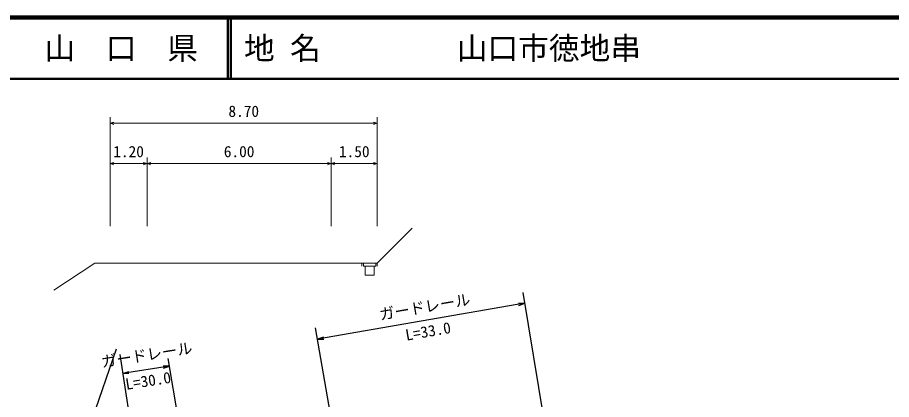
# Model space of a CAD drawing. Units: millimetres, scale not verified, with parts at other scales. Extents: x 40000 to 680000, y 20000 to 380000.
# Drawn here: x 333495 to 475823, y 317775 to 380000 of the extents above; entities that cross this region are included whole.
import ezdxf
from ezdxf.enums import TextEntityAlignment as Align

# ---------------------------------------------------------------- set-up
doc = ezdxf.new("R2010")
doc.units = ezdxf.units.MM
doc.header["$LTSCALE"] = 1000
for name, color, linetype, lineweight in [('M-BGD', 7, 'Continuous', 25), ('M-BMK-SRVR', 3, 'Continuous', 25), ('M-STR-HTXT', 7, 'Continuous', 13), ('M-STR-STRC', 7, 'Continuous', 25), ('M-TTL', 2, 'Continuous', 140), ('M-TTL-LINE', 7, 'Continuous', 50)]:
    doc.layers.add(name, color=color, linetype=linetype, lineweight=lineweight)
doc.layers.add('M-TTL-TXT', color=7, linetype='Continuous')
doc.styles.add('ＭＳ ゴシック', font='')
doc.styles.get('ＭＳ ゴシック').set_extended_font_data('MS Gothic')

msp = doc.modelspace()

# ---------------------------------------------------------------- linework, layer by layer
at = {"layer": 'M-BGD', "lineweight": 13}
for p, q in [((348588, 346986), (348588, 363763)), ((348588, 362763), (349188, 362963)), ((392088, 362763), (391488, 362963)), ((392088, 346986), (392088, 363763)), ((348588, 362763), (392088, 362763)), ((348588, 362763), (349188, 362563)), ((392088, 362763), (391488, 362563)), ((348588, 345986), (348588, 357195)), ((348588, 356195), (349188, 356395)), ((348588, 356195), (354588, 356195)), ((348588, 356195), (349188, 355995)), ((354588, 356195), (353988, 356395)), ((354588, 356195), (353988, 355995)), ((354588, 345986), (354588, 357195)), ((354588, 345986), (354588, 357195)), ((354588, 356195), (355188, 356395)), ((354588, 356195), (384588, 356195)), ((354588, 356195), (355188, 355995)), ((384588, 356195), (383988, 356395)), ((384588, 356195), (383988, 355995)), ((384588, 345986), (384588, 357195)), ((384588, 345986), (384588, 357195)), ((384588, 356195), (385188, 356395)), ((384588, 356195), (392088, 356195)), ((384588, 356195), (385188, 355995)), ((392088, 356195), (391488, 356395)), ((392088, 356195), (391488, 355995)), ((392088, 345986), (392088, 357195)), ((392088, 340003), (397744, 345660)), ((339431, 335566), (346088, 340003)), ((348588, 340003), (346088, 340003)), ((354588, 340003), (348588, 340003)), ((384588, 340003), (354588, 340003)), ((389588, 340003), (384588, 340003)), ((389588, 339503), (389588, 340003)), ((389838, 340003), (389588, 340003)), ((389838, 339503), (389838, 340003)), ((389838, 340003), (391838, 340003)), ((390088, 339503), (389838, 339503)), ((390088, 338003), (390088, 339503)), ((390088, 339503), (391588, 339503)), ((391838, 339503), (391588, 339503)), ((391588, 339503), (391588, 338003)), ((391838, 340003), (391838, 339503)), ((391838, 340003), (392088, 340003)), ((392088, 340003), (392088, 339503)), ((391588, 338003), (390088, 338003))]:
    msp.add_line(p, q, dxfattribs=at)
at = {"layer": 'M-BMK-SRVR'}
for p, q in [((349592, 325973), (315317, 227471)), ((350136, 325085), (365253, 229136))]:
    msp.add_line(p, q, dxfattribs=at)
at = {"layer": 'M-STR-HTXT'}
msp.add_lwpolyline([(351580, 322345), (350618, 322025), (351632, 322016)], dxfattribs=at)
at = {"layer": 'M-STR-STRC'}
for p, q in [((423503, 289236), (415819, 335198)), ((416112, 333447), (382371, 327606)), ((389639, 285620), (382048, 329469)), ((358231, 323224), (350618, 322025)), ((365574, 279767), (358023, 324456))]:
    msp.add_line(p, q, dxfattribs=at)
for points in [[(415155, 333112), (416112, 333447), (415098, 333441)], [(383328, 327941), (382371, 327606), (383385, 327612)], [(357269, 322904), (358231, 323224), (357217, 323233)]]:
    msp.add_lwpolyline(points, dxfattribs=at)
at = {"layer": 'M-TTL'}
msp.add_line((680000, 380000), (40000, 380000), dxfattribs=at)
at = {"layer": 'M-TTL-LINE'}
for p, q in [((367750, 380000), (367750, 370000)), ((368250, 380000), (368250, 370000)), ((40000, 370000), (680000, 370000))]:
    msp.add_line(p, q, dxfattribs=at)

# ---------------------------------------------------------------- texts
at = {"layer": 'M-BGD', "style": 'ＭＳ ゴシック'}
for s, p in [('8.70', (370338, 363263)), ('1.20', (351588, 356695)), ('6.00', (369588, 356695)), ('1.50', (388338, 356695))]:
    msp.add_text(s, height=1833, dxfattribs=at).set_placement(p, align=Align.BOTTOM_CENTER)
at = {"layer": 'M-STR-STRC', "style": 'ＭＳ ゴシック'}
for s, rotation, p in [('ガードレール', 9.821, (392674, 330149)), ('L=33.0', 9.821, (396922, 326811)), ('ガードレール', 8.953, (347360, 322450)), ('L=30.0', 8.953, (351309, 318802))]:
    msp.add_text(s, height=1833, rotation=rotation, dxfattribs=at).set_placement(p, align=Align.BOTTOM_LEFT)
at = {"layer": 'M-TTL-TXT', "style": 'ＭＳ ゴシック'}
msp.add_text('山\u3000口\u3000県', height=3666, dxfattribs=at).set_placement((350375, 375000), align=Align.MIDDLE_CENTER)
for s, p in [('地 名', (370380, 375000)), ('山口市徳地串', (405024, 375000))]:
    msp.add_text(s, height=3666, dxfattribs=at).set_placement(p, align=Align.MIDDLE_LEFT)

doc.saveas('drawing.dxf')
